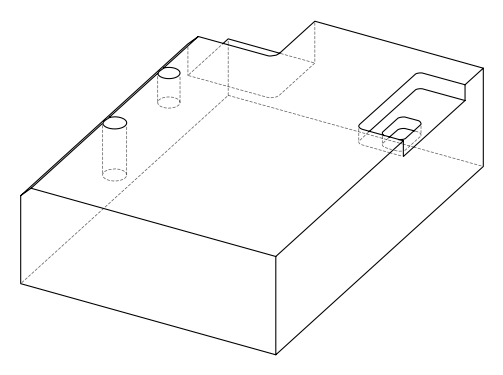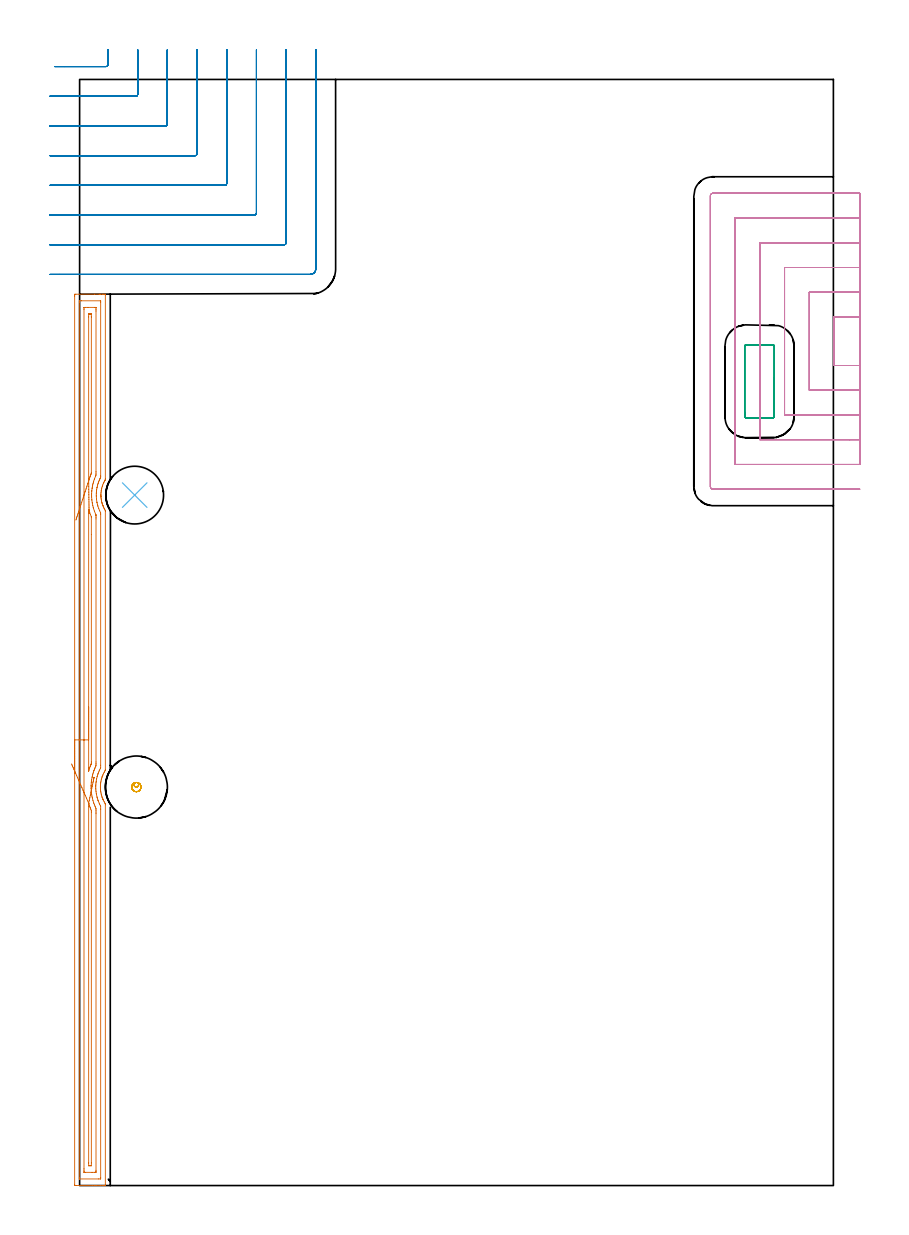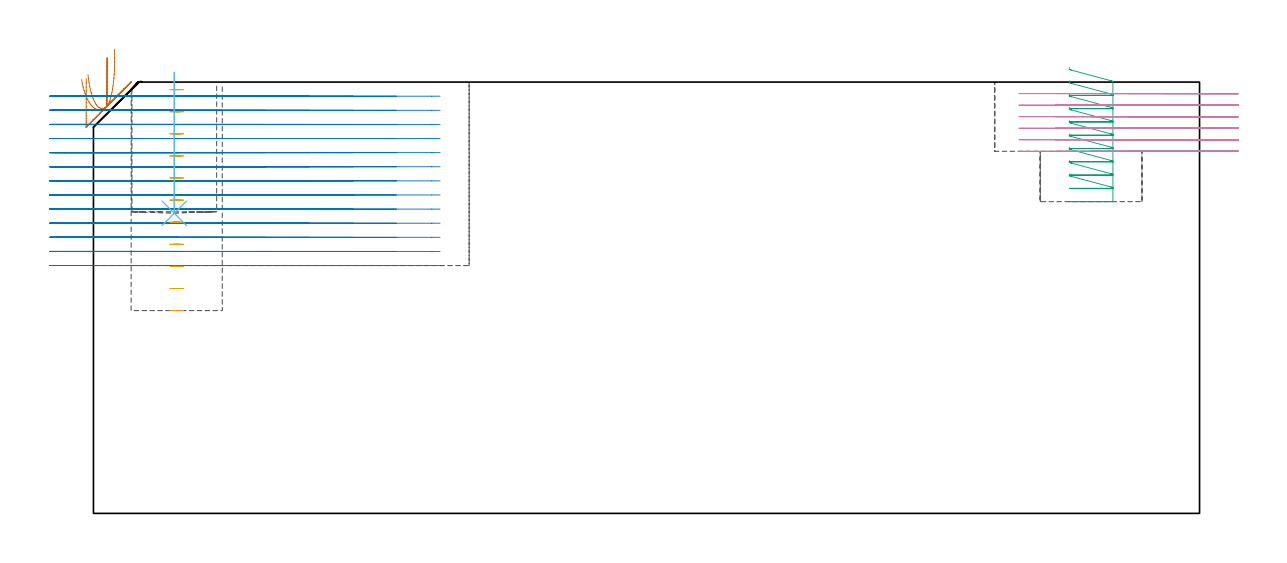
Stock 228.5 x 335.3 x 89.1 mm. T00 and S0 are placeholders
(PLAN: 6 operations, 4 tool changes, 46.2 min)
(1 AREA_MILL | FG_CHAMFER_SURFACE | UGT0205_001 | 8.97 min | 11931 mm3)
(2 MILL_CORNER_NOTCH_RECTANGULAR | CORNER_NOTCH_RECTANGULAR | NXT0201_011 | Follow Part, ap 3, ae 75% | 20.25 min | 190759 mm3)
(3 MILL_RECTANGULAR_POCKET | POCKET_RECTANGULAR_STRAIGHT | NXT0201_011 | Follow Part, ap 3, ae 75% | 1.94 min | 16836 mm3)
(4 MILL_SLOT | SLOT_PARTIAL_RECTANGULAR | UGT0201_128 | Follow Part, ap 2.5, ae 75% | 14.37 min | 50362 mm3)
(5 MILL_BLIND_HOLE_FROM_SOLID_MATERIAL | STEP1POCKET | NXT0201_012 | Spiral | 0.59 min | 13098 mm3)
(6 INDEXABLE_INSERT_DRILL_BLIND_HOLE_FROM_SOLID | STEP1POCKET_1 | NXT0302_006 | 0.12 min | 6443 mm3)
(TOOL UGT0205_001 | Chamfer Mill 20 x 3 x 45 deg. | D20 FL50 Z2)
(TOOL NXT0201_011 | ENDMILL 12mm [2P460-1200-NA 1630] | D12 FL38 Z6)
(TOOL UGT0201_128 | Carbide End Mill 10.0 | D10 FL15 Z4)
(TOOL NXT0201_012 | ENDMILL 16mm [2P460-1600-NA 1630] | D16 FL38 Z6)
(TOOL NXT0302_006 | Index. Insert Drill 17.5mm [880-D1750L25-05] | D17.5 PA176 FL88 Z2)
(OP 1 AREA_MILL)
G17 G21 G94 G90
T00 M6
G54
G17 G0 G90 X-1.5 Y125.1 S1061 M3
G43 Z99.1 H0
Z89.8
G94 G1 Y125.138 Z88.928 F250.
Y125.252 Z88.064
Y125.441 Z87.212
Y125.703 Z86.38
Y126.037 Z85.574
Y126.44 Z84.8
Y126.909 Z84.064
Y127.44 Z83.372
Y128.029 Z82.729
Y128.672 Z82.14
Y129.364 Z81.609
Y130.1 Z81.14
Y130.874 Z80.737
Y131.68 Z80.403
Y132.512 Z80.141
Y133.364 Z79.952
Y134.228 Z79.838
Y135.1 Z79.8
Y269.579
X-1.497 Y269.849 Z79.802
X-1.492 Y270.19 Z79.806
X-1.146 Y270.2 Z80.152
X4.491 Z85.786
X5.931 Z87.227
X6.279 Z87.574
X6.975 Z88.275
X7.312 Z88.611
X7.732 Y270.193 Z89.024
X7.797 Y270.19 Z89.088
X7.8 Y270.026 Z89.1
Y214.179
X7.796 Y213.972 Z89.086
X7.783 Y213.937 Z89.078
X7.769 Y213.915 Z89.067
X7.691 Y213.78 Z88.99
X7.57 Y213.57 Z88.868
X7.391 Y213.232 Z88.688
X7.288 Y213.012 Z88.587
X7.21 Y212.839 Z88.506
X7.186 Y212.788 Z88.483
X7.002 Y212.339 Z88.302
X6.872 Y211.972 Z88.171
X6.726 Y211.446 Z88.024
X6.668 Y211.196 Z87.968
X6.624 Y211.001 Z87.923
X6.574 Y210.712 Z87.873
X6.557 Y210.605 Z87.853
X6.548 Y210.554 Z87.844
X6.494 Y210.107 Z87.792
X6.465 Y209.661 Z87.762
X6.464 Y209.441 Z87.752
X6.459 Y209.214 Z87.751
X6.462 Y209.144 Z87.752
X6.472 Y208.872 Z87.765
X6.474 Y208.782 Z87.771
Y208.768 Z87.773
X6.478 Y208.716 Z87.778
X6.513 Y208.321 Z87.812
X6.569 Y207.924 Z87.867
X6.575 Y207.875 Z87.874
X6.654 Y207.469 Z87.952
X6.662 Y207.427 Z87.96
X6.757 Y207.031 Z88.053
X6.768 Y206.982 Z88.065
X6.817 Y206.803 Z88.116
X6.872 Y206.626 Z88.171
X7.001 Y206.278 Z88.298
X7.053 Y206.137 Z88.348
X7.07 Y206.089 Z88.367
X7.091 Y206.036 Z88.39
X7.173 Y205.846 Z88.471
X7.241 Y205.69 Z88.537
X7.263 Y205.639 Z88.559
X7.407 Y205.34 Z88.706
X7.477 Y205.196 Z88.776
X7.502 Y205.149 Z88.802
X7.615 Y204.945 Z88.914
X7.769 Y204.686 Z89.066
X7.778 Y204.67 Z89.075
X7.796 Y204.628 Z89.086
X7.8 Y204.35 Z89.1
Y126.164
X7.795 Y125.897 Z89.09
X7.779 Y125.862 Z89.076
X7.697 Y125.724 Z88.994
X7.446 Y125.281 Z88.745
X7.213 Y124.824 Z88.51
X7.036 Y124.428 Z88.336
X7.016 Y124.377 Z88.315
X6.873 Y124.021 Z88.17
X6.844 Y123.938 Z88.141
X6.811 Y123.835 Z88.109
X6.703 Y123.493 Z88.001
X6.579 Y123.045 Z87.879
X6.578 Y123.041 Z87.878
X6.482 Y122.6 Z87.78
X6.406 Y122.152 Z87.702
X6.351 Y121.706 Z87.648
X6.32 Y121.255 Z87.612
X6.313 Y121.069 Z87.606
X6.303 Y120.813 Z87.599
X6.305 Y120.742 Z87.602
Y120.731
X6.309 Y120.67 Z87.6
X6.32 Y120.351 Z87.611
X6.348 Y119.92 Z87.645
X6.402 Y119.474 Z87.697
X6.404 Y119.463 Z87.699
X6.476 Y119.026 Z87.775
X6.563 Y118.626 Z87.863
X6.573 Y118.581 Z87.872
X6.696 Y118.133 Z87.993
X6.807 Y117.778 Z88.104
X6.835 Y117.688 Z88.132
X6.873 Y117.579 Z88.17
X6.955 Y117.378 Z88.25
X7.024 Y117.205 Z88.32
X7.032 Y117.185 Z88.328
X7.079 Y117.08 Z88.374
X7.119 Y116.985 Z88.418
X7.173 Y116.863 Z88.472
X7.204 Y116.795 Z88.501
X7.432 Y116.345 Z88.731
X7.689 Y115.889 Z88.987
X7.78 Y115.737 Z89.076
X7.795 Y115.703 Z89.09
X7.8 Y115.442 Z89.1
Y0.174
X7.797 Y0.01 Z89.088
X7.732 Y0.007 Z89.024
X7.311 Y0. Z88.611
X6.976 Z88.275
X6.279 Z87.574
X5.037 Z86.334
X4.491 Z85.786
X3.87 Z85.165
X-1.146 Z80.151
X-1.492 Y0.01 Z79.806
X-1.499 Y0.353 Z79.8
Y0.362
X-1.5 Y135.1
X-0.086 Z81.214
X-0.085 Y267.792 Z81.215
X-0.084 Y267.898 Z81.216
X-0.081 Y268.005 Z81.219
X-0.074 Y268.19 Z81.226
X0.021 Y268.192 Z81.321
X0.508 Y268.199 Z81.808
X6.279 Z87.579
X6.337 Y268.198 Z87.637
X6.372 Y268.194 Z87.672
X6.377 Y268.192 Z87.677
X6.38 Y268.172 Z87.68
X6.383 Y268.112 Z87.683
X6.385 Y267.899 Z87.685
X6.386 Y267.792 Z87.686
X6.385 Y215.073 Z87.685
X6.384 Y214.967 Z87.684
X6.381 Y214.86 Z87.681
X6.374 Y214.668 Z87.674
X6.279 Y214.471 Z87.579
X6.185 Y214.273 Z87.485
X6.141 Y214.179 Z87.441
X5.913 Y213.652 Z87.213
X5.764 Y213.286 Z87.064
X5.664 Y213.007 Z86.964
X5.574 Y212.743 Z86.874
X5.473 Y212.392 Z86.773
X5.385 Y212.074 Z86.685
X5.281 Y211.603 Z86.581
X5.261 Y211.498 Z86.561
X5.153 Y210.837 Z86.453
X5.125 Y210.605 Z86.425
X5.074 Y210.022 Z86.374
X5.057 Y209.711 Z86.357
X5.048 Y209.154 Z86.348
X5.061 Y208.818 Z86.361
X5.105 Y208.205 Z86.405
X5.133 Y207.924 Z86.433
X5.251 Y207.165 Z86.551
X5.277 Y207.031 Z86.577
X5.385 Y206.524 Z86.685
X5.462 Y206.214 Z86.762
X5.47 Y206.18 Z86.77
X5.482 Y206.137 Z86.782
X5.498 Y206.08 Z86.798
X5.524 Y205.998 Z86.824
X5.793 Y205.244 Z87.093
X6.078 Y204.551 Z87.378
X6.35 Y203.977 Z87.65
X6.379 Y203.915 Z87.679
X6.385 Y203.457 Z87.685
Y127.399
X6.379 Y126.611 Z87.679
X6.05 Y125.947 Z87.35
X5.947 Y125.718 Z87.247
X5.778 Y125.325 Z87.078
X5.581 Y124.824 Z86.881
X5.552 Y124.741 Z86.852
X5.385 Y124.214 Z86.685
X5.324 Y123.992 Z86.624
X5.308 Y123.931 Z86.608
X5.154 Y123.268 Z86.454
X5.108 Y123.037 Z86.408
X5.019 Y122.509 Z86.319
X4.975 Y122.144 Z86.275
X4.934 Y121.701 Z86.234
X4.907 Y121.25 Z86.207
X4.894 Y120.847 Z86.194
X4.906 Y120.356 Z86.206
X4.932 Y119.915 Z86.232
X4.974 Y119.463 Z86.274
X5.049 Y118.905 Z86.349
X5.106 Y118.569 Z86.406
X5.278 Y117.783 Z86.578
X5.305 Y117.676 Z86.605
X5.385 Y117.386 Z86.685
X5.556 Y116.839 Z86.856
X5.576 Y116.782 Z86.876
X5.693 Y116.474 Z86.993
X5.944 Y115.889 Z87.244
X6.048 Y115.657 Z87.348
X6.279 Y115.189 Z87.579
X6.377 Y114.995 Z87.677
X6.379 Y114.895 Z87.679
X6.385 Y114.102 Z87.685
X6.386 Y113.995 Z87.686
X6.385 Y2.408 Z87.685
X6.384 Y2.303 Z87.684
X6.381 Y2.195 Z87.681
X6.374 Y2.01 Z87.674
X6.279 Y2.008 Z87.579
X5.792 Y2.001 Z87.092
X0.021 Z81.321
X-0.037 Y2.002 Z81.263
X-0.072 Y2.006 Z81.228
X-0.077 Y2.008 Z81.223
X-0.08 Y2.028 Z81.22
X-0.083 Y2.088 Z81.217
X-0.085 Y2.301 Z81.215
X-0.086 Y2.408 Z81.214
Y135.1
X1.329 Z82.629
Y265.591
X1.331 Y266.005 Z82.631
X1.333 Y266.125 Z82.633
X1.335 Y266.176 Z82.635
X1.419 Y266.19 Z82.719
X1.616 Y266.198 Z82.916
X1.809 Y266.199 Z83.109
X2.508 Y266.2 Z83.808
X4.686 Y266.199 Z85.986
X4.816 Y266.195 Z86.116
X4.92 Y266.19 Z86.22
X4.965 Y266.184 Z86.265
X4.966 Y266.164 Z86.266
X4.969 Y266.005 Z86.269
X4.971 Y265.525 Z86.271
Y265.111
Y216.38
X4.969 Y215.966 Z86.269
X4.965 Y215.493 Z86.265
X4.952 Y215.289 Z86.252
X4.863 Y215.073 Z86.163
X4.491 Y214.18 Z85.791
X4.268 Y213.509 Z85.568
X4.205 Y213.286 Z85.505
X4.074 Y212.809 Z85.374
X3.976 Y212.392 Z85.276
X3.908 Y212.081 Z85.208
X3.809 Y211.498 Z85.109
X3.78 Y211.316 Z85.08
X3.698 Y210.605 Z84.998
X3.689 Y210.513 Z84.989
X3.638 Y209.711 Z84.938
X3.636 Y209.672 Z84.936
X3.635 Y209.249 Z84.935
X3.64 Y208.818 Z84.94
X3.642 Y208.773 Z84.942
X3.704 Y207.924 Z85.004
X3.715 Y207.806 Z85.015
X3.825 Y207.031 Z85.125
X3.868 Y206.76 Z85.168
X3.995 Y206.137 Z85.295
X4.117 Y205.617 Z85.417
X4.219 Y205.244 Z85.519
X4.491 Y204.434 Z85.791
X4.521 Y204.35 Z85.821
X4.538 Y204.303 Z85.838
X4.892 Y203.457 Z86.192
X4.94 Y203.339 Z86.24
X4.964 Y203.274 Z86.264
X4.966 Y203.216 Z86.266
X4.97 Y202.978 Z86.27
X4.971 Y202.563 Z86.271
Y202.083
Y128.398
X4.97 Y127.92 Z86.27
X4.966 Y127.505 Z86.266
X4.963 Y127.269 Z86.263
X4.89 Y127.106 Z86.19
X4.671 Y126.611 Z85.971
X4.617 Y126.486 Z85.917
X4.491 Y126.181 Z85.791
X4.363 Y125.845 Z85.663
X4.317 Y125.718 Z85.617
X4.143 Y125.172 Z85.443
X4.041 Y124.824 Z85.341
X3.949 Y124.472 Z85.249
X3.82 Y123.931 Z85.12
X3.78 Y123.747 Z85.08
X3.649 Y123.037 Z84.949
X3.642 Y122.992 Z84.942
X3.597 Y122.668 Z84.897
X3.548 Y122.193 Z84.848
X3.544 Y122.144 Z84.844
X3.492 Y121.355 Z84.792
X3.488 Y121.25 Z84.788
X3.48 Y120.865 Z84.78
X3.485 Y120.469 Z84.785
X3.489 Y120.356 Z84.789
X3.538 Y119.522 Z84.838
X3.543 Y119.463 Z84.843
X3.597 Y118.947 Z84.897
X3.648 Y118.569 Z84.948
X3.657 Y118.509 Z84.957
X3.739 Y118.058 Z85.039
X3.82 Y117.676 Z85.12
X3.885 Y117.388 Z85.185
X4.039 Y116.782 Z85.339
X4.226 Y116.153 Z85.526
X4.315 Y115.889 Z85.615
X4.491 Y115.424 Z85.791
X4.669 Y114.995 Z85.969
X4.801 Y114.686 Z86.101
X4.964 Y114.305 Z86.264
X4.967 Y114.102 Z86.267
X4.97 Y113.623 Z86.27
X4.971 Y113.208 Z86.271
Y112.728
Y4.609
X4.969 Y4.195 Z86.269
X4.967 Y4.075 Z86.267
X4.965 Y4.024 Z86.265
X4.881 Y4.01 Z86.181
X4.684 Y4.002 Z85.984
X4.491 Y4.001 Z85.791
X3.792 Y4. Z85.092
X1.614 Y4.001 Z82.914
X1.484 Y4.005 Z82.784
X1.38 Y4.01 Z82.68
X1.335 Y4.016 Z82.635
X1.334 Y4.036 Z82.634
X1.331 Y4.195 Z82.631
X1.329 Y4.675 Z82.629
Y5.089
Y135.1
X2.743 Z84.043
Y204.35
X2.75 Y204.947 Z84.05
X2.949 Y204.35 Z84.249
X3.008 Y204.175 Z84.308
X3.076 Y203.978 Z84.376
X3.262 Y203.457 Z84.562
X3.541 Y202.736 Z84.841
X3.555 Y202.622 Z84.855
X3.556 Y202.604 Z84.856
X3.557 Y197.335 Z84.857
Y128.398
X3.552 Y127.992 Z84.852
X3.55 Y127.892 Z84.85
X3.529 Y127.826 Z84.829
X3.488 Y127.721 Z84.788
X3.457 Y127.645 Z84.757
X3.399 Y127.505 Z84.699
X3.266 Y127.176 Z84.566
X3.2 Y127.008 Z84.5
X3.05 Y126.611 Z84.35
X3.008 Y126.491 Z84.308
X2.963 Y126.351 Z84.263
X2.765 Y125.718 Z84.065
X2.762 Y125.709 Z84.062
X2.749 Y125.672 Z84.049
X2.748 Z84.048
X2.746 Y125.675 Z84.046
X2.744 Y125.718 Z84.044
X2.743 Y125.916 Z84.043
Y126.572
Y135.1
Y135.972 Z84.081
Y136.837 Z84.195
Y137.688 Z84.383
Y138.52 Z84.646
Y139.326 Z84.98
Y140.1 Z85.382
Y140.836 Z85.851
Y141.528 Z86.382
Y142.171 Z86.972
Y142.76 Z87.615
Y143.292 Z88.307
Y143.76 Z89.043
Y144.163 Z89.816
Y144.497 Z90.622
Y144.759 Z91.454
Y144.948 Z92.306
Y145.062 Z93.171
Y145.1 Z94.043
G0 X-2.445 Y127.817 Z89.625
G1 X-2.302 Y127.488 Z88.83
X-2.131 Y127.096 Z88.069
X-1.934 Y126.646 Z87.348
X-1.713 Y126.139 Z86.673
X-1.47 Y125.581 Z86.049
X-1.205 Y124.975 Z85.48
X-0.922 Y124.326 Z84.97
X-0.622 Y123.638 Z84.525
X-0.308 Y122.918 Z84.147
X0.019 Y122.17 Z83.838
X0.354 Y121.4 Z83.602
X0.697 Y120.614 Z83.44
X1.044 Y119.819 Z83.353
X1.393 Y119.019 Z83.343
X1.741 Y118.222 Z83.408
X2.085 Y117.433 Z83.549
X2.423 Y116.658 Z83.764
X2.753 Y115.903 Z84.053
X2.759 Y115.889 Z84.059
X2.782 Y115.826 Z84.082
X2.79 Y115.802 Z84.09
X3.05 Y114.995 Z84.35
X3.185 Y114.629 Z84.485
X3.254 Y114.444 Z84.554
X3.389 Y114.102 Z84.689
X3.55 Y113.686 Z84.85
X3.557 Y113.208 Z84.857
Y6.876
X3.553 Y6.062 Z84.853
X3.551 Y6.028 Z84.851
X3.547 Y6.01 Z84.847
X3.525 Y6.007 Z84.825
X3.472 Y6.003 Z84.772
X3.365 Y6.001 Z84.665
X3.15 Y6. Z84.45
X2.935 Y6.001 Z84.235
X2.828 Y6.003 Z84.128
X2.775 Y6.006 Z84.075
X2.753 Y6.009 Z84.053
X2.75 Y6.024 Z84.05
X2.743 Y6.836 Z84.043
Y6.876
Y114.956
X2.744 Y115.517 Z84.044
X2.746 Y115.845 Z84.046
X2.75 Y115.889 Z84.05
X2.753 Y115.903 Z84.053
X2.925 Y116.732 Z84.263
X3.092 Y117.54 Z84.547
X3.254 Y118.32 Z84.902
X3.409 Y119.067 Z85.324
X3.556 Y119.776 Z85.812
X3.694 Y120.44 Z86.361
X3.821 Y121.054 Z86.967
X3.938 Y121.615 Z87.625
X4.042 Y122.117 Z88.33
X4.133 Y122.558 Z89.078
X4.211 Y122.932 Z89.862
X4.274 Y123.239 Z90.676
X4.323 Y123.474 Z91.515
X4.357 Y123.638 Z92.371
X4.376 Y123.727 Z93.239
X4.379 Y123.742 Z94.111
X4.367 Y123.683 Z94.981
X4.339 Y123.55 Z95.843
G0 Z99.1
X2.873 Y203.749
Z94.173
G1 X2.872 Y203.776 Z93.301
X2.871 Y203.879 Z92.435
X2.869 Y204.057 Z91.581
X2.866 Y204.309 Z90.746
X2.862 Y204.633 Z89.936
X2.857 Y205.026 Z89.157
X2.851 Y205.485 Z88.416
X2.844 Y206.008 Z87.717
X2.837 Y206.589 Z87.066
X2.829 Y207.225 Z86.469
X2.821 Y207.91 Z85.929
X2.812 Y208.64 Z85.451
X2.802 Y209.409 Z85.039
X2.792 Y210.21 Z84.695
X2.782 Y211.039 Z84.423
X2.771 Y211.888 Z84.223
X2.76 Y212.752 Z84.098
X2.75 Y213.622 Z84.05
X2.743 Y214.139 Z84.043
Y214.179
Y263.324
X2.747 Y264.138 Z84.047
X2.749 Y264.172 Z84.049
X2.753 Y264.19 Z84.053
X2.775 Y264.193 Z84.075
X2.828 Y264.197 Z84.128
X2.935 Y264.199 Z84.235
X3.15 Y264.2 Z84.45
X3.365 Y264.199 Z84.665
X3.472 Y264.197 Z84.772
X3.525 Y264.194 Z84.825
X3.547 Y264.191 Z84.847
X3.55 Y264.176 Z84.85
X3.557 Y263.364 Z84.857
Y263.324
Y216.046
X3.556 Y216.007 Z84.856
X3.552 Y215.966 Z84.852
X3.541 Y215.87 Z84.841
X3.51 Y215.787 Z84.81
X3.46 Y215.657 Z84.76
X3.391 Y215.484 Z84.691
X3.333 Y215.337 Z84.633
X3.231 Y215.073 Z84.531
X3.183 Y214.939 Z84.483
X3.095 Y214.681 Z84.395
X2.93 Y214.179 Z84.23
X2.875 Y214.007 Z84.175
X2.75 Y213.622 Z84.05
X2.488 Y212.82 Z83.828
X2.222 Y212.002 Z83.681
X1.953 Y211.176 Z83.609
X1.683 Y210.346 Z83.614
X1.414 Y209.52 Z83.695
X1.148 Y208.704 Z83.85
X0.887 Y207.904 Z84.081
X0.634 Y207.126 Z84.383
X0.39 Y206.376 Z84.756
X0.157 Y205.66 Z85.196
X-0.064 Y204.983 Z85.7
X-0.27 Y204.35 Z86.264
X-0.46 Y203.767 Z86.884
X-0.633 Y203.237 Z87.555
X-0.786 Y202.764 Z88.273
X-0.92 Y202.353 Z89.03
X-1.033 Y202.007 Z89.823
X-1.124 Y201.727 Z90.644
G0 Z99.1
M5
M2
(OP 2 MILL_CORNER_NOTCH_RECTANGULAR)
G17 G21 G94 G90
T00 M6
G54
G17 G0 G90 X-7.56 Y339.2 S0 M3
G43 Z99.1 H1
Z86.185
G94 G1 X-4.56 F250.
X8.005 F500.
G3 X8.6 Y339.795 R0.6
G1 Y341.3
Y344.3 F250.
G0 Z99.1
X-9. Y330.185
Z86.185
G1 X-6. Y330.199
X-5.74 Y330.2 F500.
X17.005
G3 X17.6 Y330.796 R0.6
G1 Y341.3
Y344.3 F250.
G0 Z99.1
X-9. Y321.182
Z86.185
G1 X-6. Y321.199
X-5.74 Y321.2 F500.
X26.004
G3 X26.6 Y321.796 R0.6
G1 Y341.3
Y344.3 F250.
G0 Z99.1
X-9. Y312.177
Z86.185
G1 X-6. Y312.199
X-5.74 Y312.2 F500.
X35.004
G3 X35.6 Y312.796 R0.6
G1 Y341.3
Y344.3 F250.
G0 Z99.1
X-9. Y303.17
Z86.185
G1 X-6. Y303.199
G2 X-5.74 Y303.2 R27. F500.
G1 X44.004
G3 X44.6 Y303.796 R0.6
G1 Y341.3
Y344.3 F250.
G0 Z99.1
X-9. Y294.155
Z86.185
G1 X-6. Y294.198
G2 X-5.74 Y294.2 R18. F500.
G1 X53.004
G3 X53.6 Y294.796 R0.6
G1 Y341.3
Y344.3 F250.
G0 Z99.1
X-8.999 Y285.11
Z86.185
G1 X-6. Y285.196
G2 X-5.74 Y285.2 R9. F500.
G1 X62.003
G3 X62.6 Y285.797 R0.6
G1 Y341.3
Y344.3 F250.
G0 Z99.1
X-8.74 Y276.2
Z86.185
G1 X-5.74
X69.9 F500.
G3 X71.6 Y277.9 R1.7
G1 Y341.3
Y344.3 F250.
G0 Z99.1
X-7.56 Y339.2
Z83.269
G1 X-4.56
X8.005 F500.
G3 X8.6 Y339.795 R0.6
G1 Y341.3
Y344.3 F250.
G0 Z99.1
X-9. Y330.2
Z83.269
G1 X-6.
X17.004 F500.
G3 X17.6 Y330.796 R0.6
G1 Y341.3
Y344.3 F250.
G0 Z99.1
X-9. Y321.2
Z83.269
G1 X-6.
X26.004 F500.
G3 X26.6 Y321.796 R0.6
G1 Y341.3
Y344.3 F250.
G0 Z99.1
X-9. Y312.2
Z83.269
G1 X-6.
X35.004 F500.
G3 X35.6 Y312.796 R0.6
G1 Y341.3
Y344.3 F250.
G0 Z99.1
X-9. Y303.2
Z83.269
G1 X-6.
X44.004 F500.
G3 X44.6 Y303.796 R0.6
G1 Y341.3
Y344.3 F250.
G0 Z99.1
X-9. Y294.2
Z83.269
G1 X-6.
X53.004 F500.
G3 X53.6 Y294.796 R0.6
G1 Y341.3
Y344.3 F250.
G0 Z99.1
X-9. Y285.2
Z83.269
G1 X-6.
X62.003 F500.
G3 X62.6 Y285.797 R0.6
G1 Y341.3
Y344.3 F250.
G0 Z99.1
X-9. Y276.2
Z83.269
G1 X-6.
X69.9 F500.
G3 X71.6 Y277.9 R1.7
G1 Y341.3
Y344.3 F250.
G0 Z99.1
X-7.56 Y339.2
Z80.354
G1 X-4.56
X8.005 F500.
G3 X8.6 Y339.795 R0.6
G1 Y341.3
Y344.3 F250.
G0 Z99.1
X-9. Y330.2
Z80.354
G1 X-6.
X17.004 F500.
G3 X17.6 Y330.795 R0.6
G1 Y341.3
Y344.3 F250.
G0 Z99.1
X-9. Y321.2
Z80.354
G1 X-6.
X26.004 F500.
G3 X26.6 Y321.796 R0.6
G1 Y341.3
Y344.3 F250.
G0 Z99.1
X-9. Y312.2
Z80.354
G1 X-6.
X35.004 F500.
G3 X35.6 Y312.796 R0.6
G1 Y341.3
Y344.3 F250.
G0 Z99.1
X-9. Y303.2
Z80.354
G1 X-6.
X44.004 F500.
G3 X44.6 Y303.796 R0.6
G1 Y341.3
Y344.3 F250.
G0 Z99.1
X-9. Y294.2
Z80.354
G1 X-6.
X53.004 F500.
G3 X53.6 Y294.796 R0.6
G1 Y341.3
Y344.3 F250.
G0 Z99.1
X-9. Y285.2
Z80.354
G1 X-6.
X62.003 F500.
G3 X62.6 Y285.797 R0.6
G1 Y341.3
Y344.3 F250.
G0 Z99.1
X-9. Y276.2
Z80.354
G1 X-6.
X69.9 F500.
G3 X71.6 Y277.9 R1.7
G1 Y341.3
Y344.3 F250.
G0 Z99.1
X-7.56 Y339.2
Z77.438
G1 X-4.56
X8.005 F500.
G3 X8.6 Y339.795 R0.6
G1 Y341.3
Y344.3 F250.
G0 Z99.1
X-9. Y330.2
Z77.438
G1 X-6.
X17.004 F500.
G3 X17.6 Y330.795 R0.6
G1 Y341.3
Y344.3 F250.
G0 Z99.1
X-9. Y321.2
Z77.438
G1 X-6.
X26.004 F500.
G3 X26.6 Y321.796 R0.6
G1 Y341.3
Y344.3 F250.
G0 Z99.1
X-9. Y312.2
Z77.438
G1 X-6.
X35.004 F500.
G3 X35.6 Y312.796 R0.6
G1 Y341.3
Y344.3 F250.
G0 Z99.1
X-9. Y303.2
Z77.438
G1 X-6.
X44.004 F500.
G3 X44.6 Y303.796 R0.6
G1 Y341.3
Y344.3 F250.
G0 Z99.1
X-9. Y294.2
Z77.438
G1 X-6.
X53.004 F500.
G3 X53.6 Y294.796 R0.6
G1 Y341.3
Y344.3 F250.
G0 Z99.1
X-9. Y285.2
Z77.438
G1 X-6.
X62.003 F500.
G3 X62.6 Y285.797 R0.6
G1 Y341.3
Y344.3 F250.
G0 Z99.1
X-9. Y276.2
Z77.438
G1 X-6.
X69.9 F500.
G3 X71.6 Y277.9 R1.7
G1 Y341.3
Y344.3 F250.
G0 Z99.1
X-7.56 Y339.2
Z74.523
G1 X-4.56
X8.005 F500.
G3 X8.6 Y339.795 R0.6
G1 Y341.3
Y344.3 F250.
G0 Z99.1
X-9. Y330.2
Z74.523
G1 X-6.
X17.004 F500.
G3 X17.6 Y330.795 R0.6
G1 Y341.3
Y344.3 F250.
G0 Z99.1
X-9. Y321.2
Z74.523
G1 X-6.
X26.004 F500.
G3 X26.6 Y321.796 R0.6
G1 Y341.3
Y344.3 F250.
G0 Z99.1
X-9. Y312.2
Z74.523
G1 X-6.
X35.004 F500.
G3 X35.6 Y312.796 R0.6
G1 Y341.3
Y344.3 F250.
G0 Z99.1
X-9. Y303.2
Z74.523
G1 X-6.
X44.004 F500.
G3 X44.6 Y303.796 R0.6
G1 Y341.3
Y344.3 F250.
G0 Z99.1
X-9. Y294.2
Z74.523
G1 X-6.
X53.004 F500.
G3 X53.6 Y294.796 R0.6
G1 Y341.3
Y344.3 F250.
G0 Z99.1
X-9. Y285.2
Z74.523
G1 X-6.
X62.003 F500.
G3 X62.6 Y285.797 R0.6
G1 Y341.3
Y344.3 F250.
G0 Z99.1
X-9. Y276.2
Z74.523
G1 X-6.
X69.9 F500.
G3 X71.6 Y277.9 R1.7
G1 Y341.3
Y344.3 F250.
G0 Z99.1
X-7.56 Y339.2
Z71.608
G1 X-4.56
X8.005 F500.
G3 X8.6 Y339.795 R0.6
G1 Y341.3
Y344.3 F250.
G0 Z99.1
X-9. Y330.2
Z71.608
G1 X-6.
X17.004 F500.
G3 X17.6 Y330.795 R0.6
G1 Y341.3
Y344.3 F250.
G0 Z99.1
X-9. Y321.2
Z71.608
G1 X-6.
X26.004 F500.
G3 X26.6 Y321.796 R0.6
G1 Y341.3
Y344.3 F250.
G0 Z99.1
X-9. Y312.2
Z71.608
G1 X-6.
X35.004 F500.
G3 X35.6 Y312.796 R0.6
G1 Y341.3
Y344.3 F250.
G0 Z99.1
X-9. Y303.2
Z71.608
G1 X-6.
X44.004 F500.
G3 X44.6 Y303.796 R0.6
G1 Y341.3
Y344.3 F250.
G0 Z99.1
X-9. Y294.2
Z71.608
G1 X-6.
X53.004 F500.
G3 X53.6 Y294.796 R0.6
G1 Y341.3
Y344.3 F250.
G0 Z99.1
X-9. Y285.2
Z71.608
G1 X-6.
X62.003 F500.
G3 X62.6 Y285.797 R0.6
G1 Y341.3
Y344.3 F250.
G0 Z99.1
X-9. Y276.2
Z71.608
G1 X-6.
X69.9 F500.
G3 X71.6 Y277.9 R1.7
G1 Y341.3
Y344.3 F250.
G0 Z99.1
X-7.56 Y339.2
Z68.692
G1 X-4.56
X8.005 F500.
G3 X8.6 Y339.795 R0.6
G1 Y341.3
Y344.3 F250.
G0 Z99.1
X-9. Y330.2
Z68.692
G1 X-6.
X17.004 F500.
G3 X17.6 Y330.795 R0.6
G1 Y341.3
Y344.3 F250.
G0 Z99.1
X-9. Y321.2
Z68.692
G1 X-6.
X26.004 F500.
G3 X26.6 Y321.796 R0.6
G1 Y341.3
Y344.3 F250.
G0 Z99.1
X-9. Y312.2
Z68.692
G1 X-6.
X35.004 F500.
G3 X35.6 Y312.796 R0.6
G1 Y341.3
Y344.3 F250.
G0 Z99.1
X-9. Y303.2
Z68.692
G1 X-6.
X44.004 F500.
G3 X44.6 Y303.796 R0.6
G1 Y341.3
Y344.3 F250.
G0 Z99.1
X-9. Y294.2
Z68.692
G1 X-6.
X53.004 F500.
G3 X53.6 Y294.796 R0.6
G1 Y341.3
Y344.3 F250.
G0 Z99.1
X-9. Y285.2
Z68.692
G1 X-6.
X62.003 F500.
G3 X62.6 Y285.797 R0.6
G1 Y341.3
Y344.3 F250.
G0 Z99.1
X-9. Y276.2
Z68.692
G1 X-6.
X69.9 F500.
G3 X71.6 Y277.9 R1.7
G1 Y341.3
Y344.3 F250.
G0 Z99.1
X-7.56 Y339.2
Z65.777
G1 X-4.56
X8.005 F500.
G3 X8.6 Y339.795 R0.6
G1 Y341.3
Y344.3 F250.
G0 Z99.1
X-9. Y330.2
Z65.777
G1 X-6.
X17.004 F500.
G3 X17.6 Y330.795 R0.6
G1 Y341.3
Y344.3 F250.
G0 Z99.1
X-9. Y321.2
Z65.777
G1 X-6.
X26.004 F500.
G3 X26.6 Y321.796 R0.6
G1 Y341.3
Y344.3 F250.
G0 Z99.1
X-9. Y312.2
Z65.777
G1 X-6.
X35.004 F500.
G3 X35.6 Y312.796 R0.6
G1 Y341.3
Y344.3 F250.
G0 Z99.1
X-9. Y303.2
Z65.777
G1 X-6.
X44.004 F500.
G3 X44.6 Y303.796 R0.6
G1 Y341.3
Y344.3 F250.
G0 Z99.1
X-9. Y294.2
Z65.777
G1 X-6.
X53.004 F500.
G3 X53.6 Y294.796 R0.6
G1 Y341.3
Y344.3 F250.
G0 Z99.1
X-9. Y285.2
Z65.777
G1 X-6.
X62.003 F500.
G3 X62.6 Y285.797 R0.6
G1 Y341.3
Y344.3 F250.
G0 Z99.1
X-9. Y276.2
Z65.777
G1 X-6.
X69.9 F500.
G3 X71.6 Y277.9 R1.7
G1 Y341.3
Y344.3 F250.
G0 Z99.1
X-7.56 Y339.2
Z62.862
G1 X-4.56
X8.005 F500.
G3 X8.6 Y339.795 R0.6
G1 Y341.3
Y344.3 F250.
G0 Z99.1
X-9. Y330.2
Z62.862
G1 X-6.
X17.004 F500.
G3 X17.6 Y330.795 R0.6
G1 Y341.3
Y344.3 F250.
G0 Z99.1
X-9. Y321.2
Z62.862
G1 X-6.
X26.004 F500.
G3 X26.6 Y321.796 R0.6
G1 Y341.3
Y344.3 F250.
G0 Z99.1
X-9. Y312.2
Z62.862
G1 X-6.
X35.004 F500.
G3 X35.6 Y312.796 R0.6
G1 Y341.3
Y344.3 F250.
G0 Z99.1
X-9. Y303.2
Z62.862
G1 X-6.
X44.004 F500.
G3 X44.6 Y303.796 R0.6
G1 Y341.3
Y344.3 F250.
G0 Z99.1
X-9. Y294.2
Z62.862
G1 X-6.
X53.004 F500.
G3 X53.6 Y294.796 R0.6
G1 Y341.3
Y344.3 F250.
G0 Z99.1
X-9. Y285.2
Z62.862
G1 X-6.
X62.003 F500.
G3 X62.6 Y285.797 R0.6
G1 Y341.3
Y344.3 F250.
G0 Z99.1
X-9. Y276.2
Z62.862
G1 X-6.
X69.9 F500.
G3 X71.6 Y277.9 R1.7
G1 Y341.3
Y344.3 F250.
G0 Z99.1
X-7.56 Y339.2
Z59.946
G1 X-4.56
X8.005 F500.
G3 X8.6 Y339.795 R0.6
G1 Y341.3
Y344.3 F250.
G0 Z99.1
X-9. Y330.2
Z59.946
G1 X-6.
X17.004 F500.
G3 X17.6 Y330.795 R0.6
G1 Y341.3
Y344.3 F250.
G0 Z99.1
X-9. Y321.2
Z59.946
G1 X-6.
X26.004 F500.
G3 X26.6 Y321.796 R0.6
G1 Y341.3
Y344.3 F250.
G0 Z99.1
X-9. Y312.2
Z59.946
G1 X-6.
X35.004 F500.
G3 X35.6 Y312.796 R0.6
G1 Y341.3
Y344.3 F250.
G0 Z99.1
X-9. Y303.2
Z59.946
G1 X-6.
X44.004 F500.
G3 X44.6 Y303.796 R0.6
G1 Y341.3
Y344.3 F250.
G0 Z99.1
X-9. Y294.2
Z59.946
G1 X-6.
X53.004 F500.
G3 X53.6 Y294.796 R0.6
G1 Y341.3
Y344.3 F250.
G0 Z99.1
X-9. Y285.2
Z59.946
G1 X-6.
X62.003 F500.
G3 X62.6 Y285.797 R0.6
G1 Y341.3
Y344.3 F250.
G0 Z99.1
X-9. Y276.2
Z59.946
G1 X-6.
X69.9 F500.
G3 X71.6 Y277.9 R1.7
G1 Y341.3
Y344.3 F250.
G0 Z99.1
X-7.56 Y339.2
Z57.031
G1 X-4.56
X8.005 F500.
G3 X8.6 Y339.795 R0.6
G1 Y341.3
Y344.3 F250.
G0 Z99.1
X-9. Y330.2
Z57.031
G1 X-6.
X17.004 F500.
G3 X17.6 Y330.795 R0.6
G1 Y341.3
Y344.3 F250.
G0 Z99.1
X-9. Y321.2
Z57.031
G1 X-6.
X26.004 F500.
G3 X26.6 Y321.796 R0.6
G1 Y341.3
Y344.3 F250.
G0 Z99.1
X-9. Y312.2
Z57.031
G1 X-6.
X35.004 F500.
G3 X35.6 Y312.796 R0.6
G1 Y341.3
Y344.3 F250.
G0 Z99.1
X-9. Y303.2
Z57.031
G1 X-6.
X44.004 F500.
G3 X44.6 Y303.796 R0.6
G1 Y341.3
Y344.3 F250.
G0 Z99.1
X-9. Y294.2
Z57.031
G1 X-6.
X53.004 F500.
G3 X53.6 Y294.796 R0.6
G1 Y341.3
Y344.3 F250.
G0 Z99.1
X-9. Y285.2
Z57.031
G1 X-6.
X62.003 F500.
G3 X62.6 Y285.797 R0.6
G1 Y341.3
Y344.3 F250.
G0 Z99.1
X-9. Y276.2
Z57.031
G1 X-6.
X69.9 F500.
G3 X71.6 Y277.9 R1.7
G1 Y341.3
Y344.3 F250.
G0 Z99.1
X-7.56 Y339.2
Z54.115
G1 X-4.56
X8.005 F500.
G3 X8.6 Y339.795 R0.6
G1 Y341.3
Y344.3 F250.
G0 Z99.1
X-9. Y330.2
Z54.115
G1 X-6.
X17.004 F500.
G3 X17.6 Y330.795 R0.6
G1 Y341.3
Y344.3 F250.
G0 Z99.1
X-9. Y321.2
Z54.115
G1 X-6.
X26.004 F500.
G3 X26.6 Y321.796 R0.6
G1 Y341.3
Y344.3 F250.
G0 Z99.1
X-9. Y312.2
Z54.115
G1 X-6.
X35.004 F500.
G3 X35.6 Y312.796 R0.6
G1 Y341.3
Y344.3 F250.
G0 Z99.1
X-9. Y303.2
Z54.115
G1 X-6.
X44.004 F500.
G3 X44.6 Y303.796 R0.6
G1 Y341.3
Y344.3 F250.
G0 Z99.1
X-9. Y294.2
Z54.115
G1 X-6.
X53.004 F500.
G3 X53.6 Y294.796 R0.6
G1 Y341.3
Y344.3 F250.
G0 Z99.1
X-9. Y285.2
Z54.115
G1 X-6.
X62.003 F500.
G3 X62.6 Y285.797 R0.6
G1 Y341.3
Y344.3 F250.
G0 Z99.1
X-9. Y276.2
Z54.115
G1 X-6.
X69.9 F500.
G3 X71.6 Y277.9 R1.7
G1 Y341.3
Y344.3 F250.
G0 Z99.1
X-7.56 Y339.2
Z51.2
G1 X-4.56
X8.005 F500.
G3 X8.6 Y339.795 R0.6
G1 Y341.3
Y344.3 F250.
G0 Z99.1
X-9. Y330.2
Z51.2
G1 X-6.
X17.004 F500.
G3 X17.6 Y330.795 R0.6
G1 Y341.3
Y344.3 F250.
G0 Z99.1
X-9. Y321.2
Z51.2
G1 X-6.
X26.004 F500.
G3 X26.6 Y321.796 R0.6
G1 Y341.3
Y344.3 F250.
G0 Z99.1
X-9. Y312.2
Z51.2
G1 X-6.
X35.004 F500.
G3 X35.6 Y312.796 R0.6
G1 Y341.3
Y344.3 F250.
G0 Z99.1
X-9. Y303.2
Z51.2
G1 X-6.
X44.004 F500.
G3 X44.6 Y303.796 R0.6
G1 Y341.3
Y344.3 F250.
G0 Z99.1
X-9. Y294.2
Z51.2
G1 X-6.
X53.004 F500.
G3 X53.6 Y294.796 R0.6
G1 Y341.3
Y344.3 F250.
G0 Z99.1
X-9. Y285.2
Z51.2
G1 X-6.
X62.003 F500.
G3 X62.6 Y285.797 R0.6
G1 Y341.3
Y344.3 F250.
G0 Z99.1
X-9. Y276.2
Z51.2
G1 X-6.
X69.9 F500.
G3 X71.6 Y277.9 R1.7
G1 Y341.3
Y344.3 F250.
G0 Z99.1
M5
M2
(OP 3 MILL_RECTANGULAR_POCKET)
G17 G21 G94 G90
T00 M6
G54
G17 G0 G90 X201.6 Y234.459 S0 M3
G43 Z99.1 H1
Z92.1
G94 G1 Y233.129 Z91.744 F250.
X201.648 Y232.974 Z91.7
X201.743 Y232.843 Z91.657
X201.874 Y232.748 Z91.613
X202.029 Y232.7 Z91.57
X210.171 Z89.388
X210.326 Y232.748 Z89.345
X210.457 Y232.843 Z89.302
X210.552 Y232.974 Z89.258
X210.6 Y233.129 Z89.215
Y233.2 Z89.196
Y243.8 Z86.355
Y254.4 F500.
G3 X210.1 Y254.9 R0.5
G1 X202.1
G3 X201.6 Y254.4 R0.5
G1 Y233.2
G3 X202.1 Y232.7 R0.5
G1 X210.1
G3 X210.6 Y233.2 R0.5
G1 Y243.8
Y244.8
G0 X201.6 Y234.459 Z89.355
G1 Y233.129 Z88.999 F250.
X201.648 Y232.974 Z88.956
X201.743 Y232.843 Z88.912
X201.874 Y232.748 Z88.869
X202.029 Y232.7 Z88.826
X210.171 Z86.644
X210.326 Y232.748 Z86.601
X210.457 Y232.843 Z86.557
X210.552 Y232.974 Z86.514
X210.6 Y233.129 Z86.47
Y233.2 Z86.451
Y243.8 Z83.611
Y254.4 F500.
G3 X210.1 Y254.9 R0.5
G1 X202.1
G3 X201.6 Y254.4 R0.5
G1 Y233.2
G3 X202.1 Y232.7 R0.5
G1 X210.1
G3 X210.6 Y233.2 R0.5
G1 Y243.8
Y244.8
G0 X201.6 Y234.459 Z86.611
G1 Y233.129 Z86.255 F250.
X201.648 Y232.974 Z86.211
X201.743 Y232.843 Z86.168
X201.874 Y232.748 Z86.125
X202.029 Y232.7 Z86.081
X210.171 Z83.9
X210.326 Y232.748 Z83.856
X210.457 Y232.843 Z83.813
X210.552 Y232.974 Z83.769
X210.6 Y233.129 Z83.726
Y233.2 Z83.707
Y243.8 Z80.867
Y254.4 F500.
G3 X210.1 Y254.9 R0.5
G1 X202.1
G3 X201.6 Y254.4 R0.5
G1 Y233.2
G3 X202.1 Y232.7 R0.5
G1 X210.1
G3 X210.6 Y233.2 R0.5
G1 Y243.8
Y244.8
G0 X201.6 Y234.459 Z83.867
G1 Y233.129 Z83.51 F250.
X201.648 Y232.974 Z83.467
X201.743 Y232.843 Z83.424
X201.874 Y232.748 Z83.38
X202.029 Y232.7 Z83.337
X210.171 Z81.155
X210.326 Y232.748 Z81.112
X210.457 Y232.843 Z81.068
X210.552 Y232.974 Z81.025
X210.6 Y233.129 Z80.981
Y233.2 Z80.962
Y243.8 Z78.122
Y254.4 F500.
G3 X210.1 Y254.9 R0.5
G1 X202.1
G3 X201.6 Y254.4 R0.5
G1 Y233.2
G3 X202.1 Y232.7 R0.5
G1 X210.1
G3 X210.6 Y233.2 R0.5
G1 Y243.8
Y244.8
G0 X201.6 Y234.459 Z81.122
G1 Y233.129 Z80.766 F250.
X201.648 Y232.974 Z80.723
X201.743 Y232.843 Z80.679
X201.874 Y232.748 Z80.636
X202.029 Y232.7 Z80.592
X210.171 Z78.411
X210.326 Y232.748 Z78.367
X210.457 Y232.843 Z78.324
X210.552 Y232.974 Z78.28
X210.6 Y233.129 Z78.237
Y233.2 Z78.218
Y243.8 Z75.378
Y254.4 F500.
G3 X210.1 Y254.9 R0.5
G1 X202.1
G3 X201.6 Y254.4 R0.5
G1 Y233.2
G3 X202.1 Y232.7 R0.5
G1 X210.1
G3 X210.6 Y233.2 R0.5
G1 Y243.8
Y244.8
G0 X201.6 Y234.459 Z78.378
G1 Y233.129 Z78.022 F250.
X201.648 Y232.974 Z77.978
X201.743 Y232.843 Z77.935
X201.874 Y232.748 Z77.891
X202.029 Y232.7 Z77.848
X210.171 Z75.666
X210.326 Y232.748 Z75.623
X210.457 Y232.843 Z75.579
X210.552 Y232.974 Z75.536
X210.6 Y233.129 Z75.493
Y233.2 Z75.474
Y243.8 Z72.633
Y254.4 F500.
G3 X210.1 Y254.9 R0.5
G1 X202.1
G3 X201.6 Y254.4 R0.5
G1 Y233.2
G3 X202.1 Y232.7 R0.5
G1 X210.1
G3 X210.6 Y233.2 R0.5
G1 Y243.8
Y244.8
G0 X201.6 Y234.459 Z75.633
G1 Y233.129 Z75.277 F250.
X201.648 Y232.974 Z75.234
X201.743 Y232.843 Z75.19
X201.874 Y232.748 Z75.147
X202.029 Y232.7 Z75.103
X210.171 Z72.922
X210.326 Y232.748 Z72.878
X210.457 Y232.843 Z72.835
X210.552 Y232.974 Z72.792
X210.6 Y233.129 Z72.748
Y233.2 Z72.729
Y243.8 Z69.889
Y254.4 F500.
G3 X210.1 Y254.9 R0.5
G1 X202.1
G3 X201.6 Y254.4 R0.5
G1 Y233.2
G3 X202.1 Y232.7 R0.5
G1 X210.1
G3 X210.6 Y233.2 R0.5
G1 Y243.8
Y244.8
G0 X201.6 Y234.459 Z72.889
G1 Y233.129 Z72.533 F250.
X201.648 Y232.974 Z72.489
X201.743 Y232.843 Z72.446
X201.874 Y232.748 Z72.402
X202.029 Y232.7 Z72.359
X210.171 Z70.177
X210.326 Y232.748 Z70.134
X210.457 Y232.843 Z70.091
X210.552 Y232.974 Z70.047
X210.6 Y233.129 Z70.004
Y233.2 Z69.985
Y243.8 Z67.144
Y254.4 F500.
G3 X210.1 Y254.9 R0.5
G1 X202.1
G3 X201.6 Y254.4 R0.5
G1 Y233.2
G3 X202.1 Y232.7 R0.5
G1 X210.1
G3 X210.6 Y233.2 R0.5
G1 Y243.8
Y244.8
G0 X201.6 Y234.459 Z70.144
G1 Y233.129 Z69.788 F250.
X201.648 Y232.974 Z69.745
X201.743 Y232.843 Z69.701
X201.874 Y232.748 Z69.658
X202.029 Y232.7 Z69.615
X210.171 Z67.433
X210.326 Y232.748 Z67.39
X210.457 Y232.843 Z67.346
X210.552 Y232.974 Z67.303
X210.6 Y233.129 Z67.259
Y233.2 Z67.24
Y243.8 Z64.4
Y254.4 F500.
G3 X210.1 Y254.9 R0.5
G1 X202.1
G3 X201.6 Y254.4 R0.5
G1 Y233.2
G3 X202.1 Y232.7 R0.5
G1 X210.1
G3 X210.6 Y233.2 R0.5
G1 Y243.8
Y244.8
G0 Z99.1
M5
M2
(OP 4 MILL_SLOT)
G17 G21 G94 G90
T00 M6
G54
G17 G0 G90 X236.5 Y263.3 S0 M3
G43 Z99.1 H0
Z86.717
G94 G1 X233.5 F250.
X228.7 F500.
Y248.6
X233.5
X236.5 F250.
Y270.8
X233.5
X221.2 F500.
Y241.1
X233.5
X236.5 F250.
Y278.3
X233.5
X213.7 F500.
Y233.6
X233.5
X236.5 F250.
Y285.8
X233.5
X206.2 F500.
Y255.9
Y252.9 F250.
Y234.7 F500.
Y231.7 F250.
Y226.1 F500.
X233.5
X236.5 F250.
Y293.3
X233.5
X198.7 F500.
Y218.6
X233.5
X236.5 F250.
Y300.8
X233.5
X192. F500.
G3 X191.2 Y300. R0.8
G1 Y211.9
G3 X192. Y211.1 R0.8
G1 X233.5
X236.5 F250.
G0 Y263.3 Z84.333
G1 X233.5
X228.7 F500.
Y248.6
X233.5
X236.5 F250.
Y270.8
X233.5
X221.2 F500.
Y241.1
X233.5
X236.5 F250.
Y278.3
X233.5
X213.7 F500.
Y233.6
X233.5
X236.5 F250.
Y285.8
X233.5
X206.2 F500.
Y255.9
Y252.9 F250.
Y234.7 F500.
Y231.7 F250.
Y226.1 F500.
X233.5
X236.5 F250.
Y293.3
X233.5
X198.7 F500.
Y218.6
X233.5
X236.5 F250.
Y300.8
X233.5
X192. F500.
G3 X191.2 Y300. R0.8
G1 Y211.9
G3 X192. Y211.1 R0.8
G1 X233.5
X236.5 F250.
G0 Y263.3 Z81.95
G1 X233.5
X228.7 F500.
Y248.6
X233.5
X236.5 F250.
Y270.8
X233.5
X221.2 F500.
Y241.1
X233.5
X236.5 F250.
Y278.3
X233.5
X213.7 F500.
Y233.6
X233.5
X236.5 F250.
Y285.8
X233.5
X206.2 F500.
Y255.9
Y252.9 F250.
Y234.7 F500.
Y231.7 F250.
Y226.1 F500.
X233.5
X236.5 F250.
Y293.3
X233.5
X198.7 F500.
Y218.6
X233.5
X236.5 F250.
Y300.8
X233.5
X192. F500.
G3 X191.2 Y300. R0.8
G1 Y211.9
G3 X192. Y211.1 R0.8
G1 X233.5
X236.5 F250.
G0 Y263.3 Z79.567
G1 X233.5
X228.7 F500.
Y248.6
X233.5
X236.5 F250.
Y270.8
X233.5
X221.2 F500.
Y241.1
X233.5
X236.5 F250.
Y278.3
X233.5
X213.7 F500.
Y233.6
X233.5
X236.5 F250.
Y285.8
X233.5
X206.2 F500.
Y255.9
Y252.9 F250.
Y234.7 F500.
Y231.7 F250.
Y226.1 F500.
X233.5
X236.5 F250.
Y293.3
X233.5
X198.7 F500.
Y218.6
X233.5
X236.5 F250.
Y300.8
X233.5
X192. F500.
G3 X191.2 Y300. R0.8
G1 Y211.9
G3 X192. Y211.1 R0.8
G1 X233.5
X236.5 F250.
G0 Y263.3 Z77.183
G1 X233.5
X228.7 F500.
Y248.6
X233.5
X236.5 F250.
Y270.8
X233.5
X221.2 F500.
Y241.1
X233.5
X236.5 F250.
Y278.3
X233.5
X213.7 F500.
Y233.6
X233.5
X236.5 F250.
Y285.8
X233.5
X206.2 F500.
Y255.9
Y252.9 F250.
Y234.7 F500.
Y231.7 F250.
Y226.1 F500.
X233.5
X236.5 F250.
Y293.3
X233.5
X198.7 F500.
Y218.6
X233.5
X236.5 F250.
Y300.8
X233.5
X192. F500.
G3 X191.2 Y300. R0.8
G1 Y211.9
G3 X192. Y211.1 R0.8
G1 X233.5
X236.5 F250.
G0 Y263.3 Z74.8
G1 X233.5
X228.7 F500.
Y248.6
X233.5
X236.5 F250.
Y270.8
X233.5
X221.2 F500.
Y241.1
X233.5
X236.5 F250.
Y278.3
X233.5
X213.7 F500.
Y233.6
X233.5
X236.5 F250.
Y285.8
X233.5
X206.2 F500.
Y255.9
Y252.9 F250.
Y234.7 F500.
Y231.7 F250.
Y226.1 F500.
X233.5
X236.5 F250.
Y293.3
X233.5
X198.7 F500.
Y218.6
X233.5
X236.5 F250.
Y300.8
X233.5
X192. F500.
G3 X191.2 Y300. R0.8
G1 Y211.9
G3 X192. Y211.1 R0.8
G1 X233.5
X236.5 F250.
G0 Z99.1
M5
M2
(OP 5 MILL_BLIND_HOLE_FROM_SOLID_MATERIAL)
G17 G21 G94 G90
T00 M6
G54
G17 G0 G90 X17.2 Y120.8 S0 M3
G43 Z99.1 H1
Z87.536
G94 G3 X17.9 Y121.5 R0.7 F250.
X17.2 Y122.2 R0.7
X15.8 Y120.8 R1.4
X17.2 Y122.2 R-1.4
X16.5 Y121.5 R0.7
X17.2 Y120.8 R0.7
G0 Z82.973
G3 X17.9 Y121.5 R0.7
X17.2 Y122.2 R0.7
X15.8 Y120.8 R1.4
X17.2 Y122.2 R-1.4
X16.5 Y121.5 R0.7
X17.2 Y120.8 R0.7
G0 Z78.409
G3 X17.9 Y121.5 R0.7
X17.2 Y122.2 R0.7
X15.8 Y120.8 R1.4
X17.2 Y122.2 R-1.4
X16.5 Y121.5 R0.7
X17.2 Y120.8 R0.7
G0 Z73.845
G3 X17.9 Y121.5 R0.7
X17.2 Y122.2 R0.7
X15.8 Y120.8 R1.4
X17.2 Y122.2 R-1.4
X16.5 Y121.5 R0.7
X17.2 Y120.8 R0.7
G0 Z69.282
G3 X17.9 Y121.5 R0.7
X17.2 Y122.2 R0.7
X15.8 Y120.8 R1.4
X17.2 Y122.2 R-1.4
X16.5 Y121.5 R0.7
X17.2 Y120.8 R0.7
G0 Z64.718
G3 X17.9 Y121.5 R0.7
X17.2 Y122.2 R0.7
X15.8 Y120.8 R1.4
X17.2 Y122.2 R-1.4
X16.5 Y121.5 R0.7
X17.2 Y120.8 R0.7
G0 Z60.155
G3 X17.9 Y121.5 R0.7
X17.2 Y122.2 R0.7
X15.8 Y120.8 R1.4
X17.2 Y122.2 R-1.4
X16.5 Y121.5 R0.7
X17.2 Y120.8 R0.7
G0 Z55.591
G3 X17.9 Y121.5 R0.7
X17.2 Y122.2 R0.7
X15.8 Y120.8 R1.4
X17.2 Y122.2 R-1.4
X16.5 Y121.5 R0.7
X17.2 Y120.8 R0.7
G0 Z51.027
G3 X17.9 Y121.5 R0.7
X17.2 Y122.2 R0.7
X15.8 Y120.8 R1.4
X17.2 Y122.2 R-1.4
X16.5 Y121.5 R0.7
X17.2 Y120.8 R0.7
G0 Z46.464
G3 X17.9 Y121.5 R0.7
X17.2 Y122.2 R0.7
X15.8 Y120.8 R1.4
X17.2 Y122.2 R-1.4
X16.5 Y121.5 R0.7
X17.2 Y120.8 R0.7
G0 Z41.9
G3 X17.9 Y121.5 R0.7
X17.2 Y122.2 R0.7
X15.8 Y120.8 R1.4
X17.2 Y122.2 R-1.4
X16.5 Y121.5 R0.7
X17.2 Y120.8 R0.7
G0 Z99.1
M5
M2
(OP 6 INDEXABLE_INSERT_DRILL_BLIND_HOLE_FROM_SOLID)
G17 G21 G94 G90
T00 M6
G54
G17 G0 G90 X16.7 Y209.3 S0 M3
G43 Z99.1 H1
G94 G81 G98 Z62. F250. R91.1
G80
M5
M2
